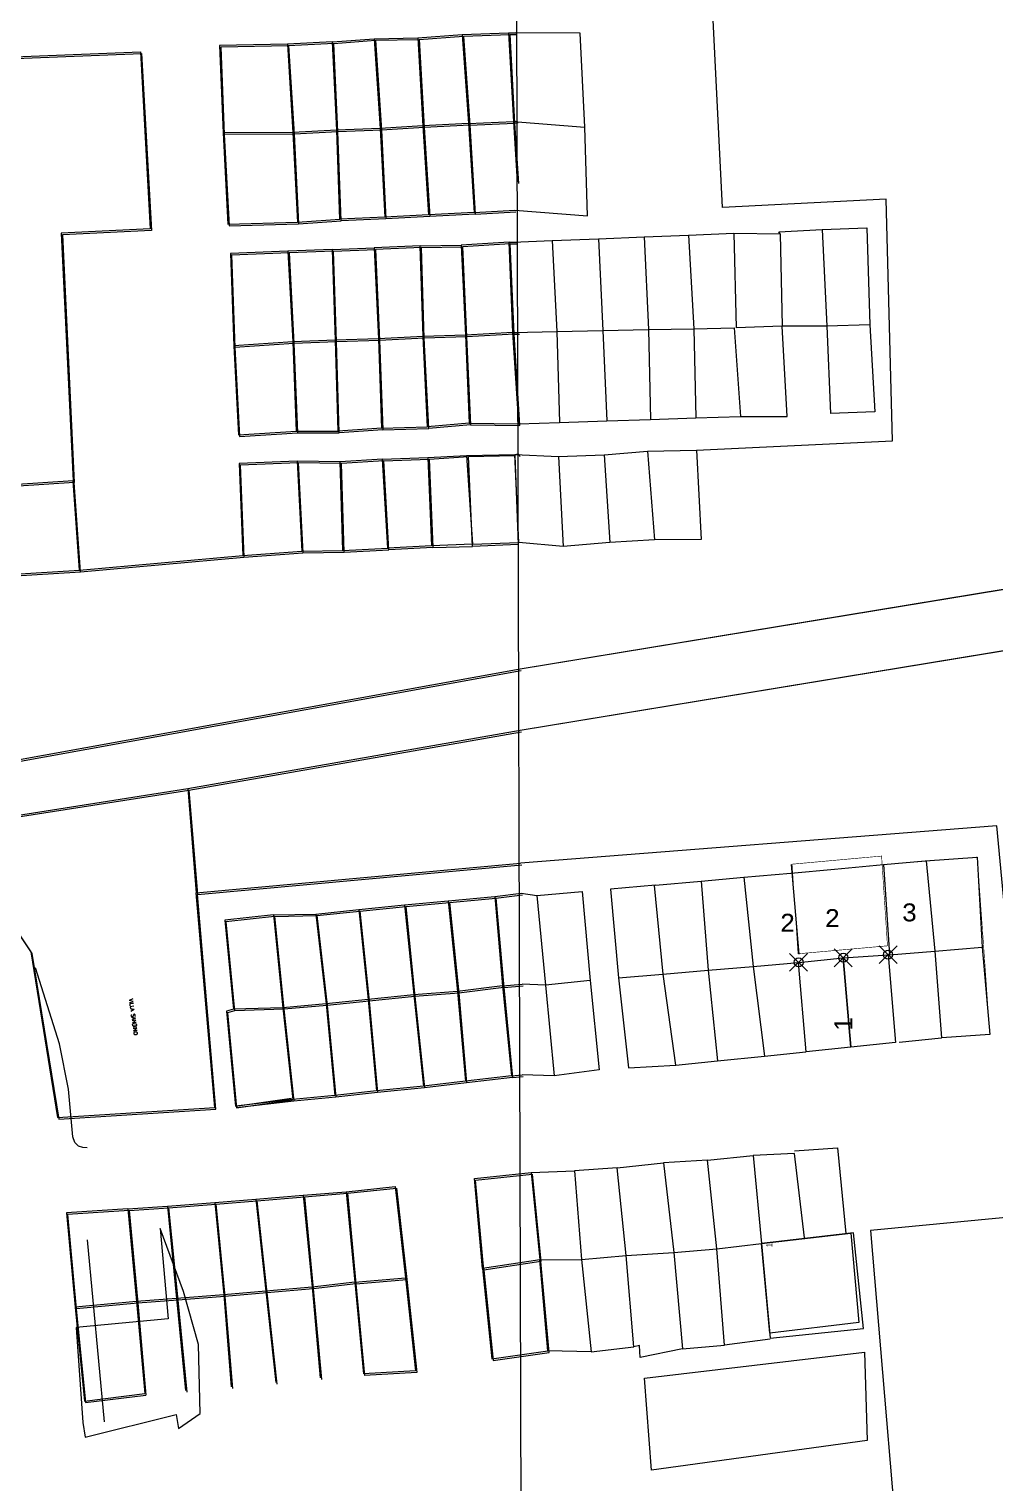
# Model space of a CAD drawing. Header units: millimetres. Extents: x 605783 to 618866, y 1302882 to 1321803.
# Drawn here: x 618338.7 to 618499.9, y 1320078 to 1320320.8 of the extents above; entities that cross this region are included whole.
import ezdxf
from ezdxf.enums import TextEntityAlignment as Align

# ---------------------------------------------------------------- set-up
doc = ezdxf.new("R2010")
doc.units = ezdxf.units.MM
doc.header["$PDMODE"] = 35
doc.header["$PDSIZE"] = 1.5
for name, color, linetype in [('16', 7, 'Continuous'), ('2', 7, 'Continuous'), ('6', 7, 'Continuous'), ('CALLE', 7, 'Continuous'), ('CVL_CUADCON_LIN', 8, 'Continuous'), ('CVL_CUADCON_TIT', 1, 'Continuous'), ('CVL_PUNTO', 250, 'Continuous'), ('CVL_PUNTO_NUM', 2, 'Continuous'), ('GENERAL', 7, 'Continuous')]:
    doc.layers.add(name, color=color, linetype=linetype)
doc.layers.add('Nivel 2', color=7, linetype='Continuous', lineweight=0)
doc.layers.add('Nivel 6', color=7, linetype='Continuous', lineweight=0)
doc.styles.add('MONOTXT4', font='Monotxt4.shx')
doc.styles.get("Standard").update_dxf_attribs({"font": 'TCCM____.TTF'})
doc.styles.add('Style-Txt', font='txt_____.ttf')

msp = doc.modelspace()

# ---------------------------------------------------------------- linework, layer by layer
at = {"layer": '16', "color": 1, "lineweight": 5}
msp.add_line((618421.438, 1319861.621), (618420.117, 1320322.467), dxfattribs=at)
at = {"layer": '2', "color": 1, "lineweight": 5}
for p, q in [((618389.33, 1320318.654), (618381.803, 1320318.283)), ((618389.33, 1320318.654), (618396.297, 1320319.177)), ((618390.026, 1320303.892), (618389.33, 1320318.654)), ((618396.297, 1320319.177), (618403.57, 1320319.293)), ((618396.297, 1320319.177), (618397.299, 1320304.161)), ((618403.57, 1320319.293), (618410.994, 1320319.868)), ((618403.57, 1320319.293), (618404.418, 1320304.633)), ((618410.994, 1320319.868), (618418.725, 1320320.137)), ((618410.994, 1320319.868), (618412.047, 1320305.004)), ((618381.803, 1320318.283), (618382.702, 1320303.521)), ((618397.299, 1320304.161), (618390.026, 1320303.892)), ((618404.418, 1320304.633), (618397.299, 1320304.161)), ((618397.299, 1320304.161), (618398.045, 1320289.347)), ((618412.047, 1320305.004), (618404.418, 1320304.633)), ((618404.418, 1320304.633), (618405.369, 1320289.769)), ((618412.047, 1320305.004), (618419.523, 1320305.324)), ((618412.047, 1320305.004), (618412.946, 1320290.14)), ((618382.702, 1320303.521), (618371.055, 1320303.447)), ((618390.026, 1320303.892), (618382.702, 1320303.521)), ((618382.702, 1320303.521), (618383.45, 1320288.555)), ((618390.569, 1320289.027), (618390.026, 1320303.892)), ((618405.369, 1320289.769), (618398.045, 1320289.347)), ((618412.946, 1320290.14), (618405.369, 1320289.769)), ((618383.45, 1320288.555), (618390.569, 1320289.027)), ((618398.045, 1320289.347), (618390.569, 1320289.027)), ((618463.839, 1320286.918), (618471.107, 1320287.3)), ((618471.107, 1320287.3), (618471.846, 1320271.15)), ((618403.957, 1320284.573), (618396.277, 1320284.253)), ((618403.957, 1320284.573), (618410.823, 1320284.688)), ((618404.45, 1320269.454), (618403.957, 1320284.573)), ((618418.807, 1320285.213), (618410.823, 1320284.688)), ((618410.823, 1320284.688), (618411.519, 1320269.671)), ((618425.986, 1320285.457), (618433.759, 1320285.775)), ((618433.759, 1320285.775), (618441.37, 1320286.086)), ((618433.759, 1320285.775), (618434.468, 1320270.418)), ((618441.37, 1320286.086), (618448.747, 1320286.387)), ((618441.37, 1320286.086), (618442.098, 1320270.583)), ((618448.747, 1320286.387), (618456.319, 1320286.696)), ((618448.747, 1320286.387), (618449.625, 1320270.745)), ((618456.319, 1320286.696), (618456.739, 1320270.898)), ((618456.319, 1320286.696), (618464.043, 1320286.563)), ((618464.043, 1320286.563), (618463.839, 1320286.918)), ((618464.043, 1320286.563), (618464.424, 1320271.174)), ((618389.31, 1320283.985), (618381.885, 1320283.665)), ((618381.885, 1320283.665), (618382.683, 1320268.546)), ((618389.31, 1320283.985), (618396.277, 1320284.253)), ((618389.803, 1320268.814), (618389.31, 1320283.985)), ((618396.277, 1320284.253), (618396.974, 1320269.032)), ((618419.453, 1320270.094), (618411.519, 1320269.671)), ((618426.789, 1320270.252), (618434.468, 1320270.418)), ((618434.468, 1320270.418), (618442.098, 1320270.583)), ((618434.468, 1320270.418), (618435.109, 1320255.354)), ((618442.098, 1320270.583), (618449.625, 1320270.745)), ((618442.098, 1320270.583), (618442.425, 1320255.593)), ((618449.625, 1320270.745), (618456.395, 1320270.891)), ((618449.625, 1320270.745), (618450.006, 1320255.841)), ((618456.395, 1320270.891), (618457.444, 1320256.084)), ((618464.424, 1320271.174), (618456.739, 1320270.898)), ((618465.212, 1320256.091), (618464.424, 1320271.174)), ((618471.846, 1320271.15), (618464.424, 1320271.174)), ((618479.063, 1320271.38), (618471.846, 1320271.15)), ((618471.846, 1320271.15), (618472.48, 1320256.575)), ((618382.683, 1320268.546), (618372.817, 1320267.865)), ((618389.803, 1320268.814), (618382.683, 1320268.546)), ((618382.683, 1320268.546), (618383.278, 1320253.63)), ((618396.974, 1320269.032), (618389.803, 1320268.814)), ((618390.246, 1320253.644), (618389.803, 1320268.814)), ((618404.45, 1320269.454), (618396.974, 1320269.032)), ((618396.974, 1320269.032), (618397.518, 1320254.116)), ((618411.519, 1320269.671), (618404.45, 1320269.454)), ((618405.198, 1320254.335), (618404.45, 1320269.454)), ((618411.519, 1320269.671), (618412.164, 1320254.96)), ((618435.109, 1320255.354), (618442.425, 1320255.593)), ((618442.425, 1320255.593), (618450.006, 1320255.841)), ((618450.006, 1320255.841), (618457.444, 1320256.084)), ((618457.444, 1320256.084), (618465.212, 1320256.091)), ((618383.278, 1320253.63), (618390.246, 1320253.644)), ((618397.518, 1320254.116), (618390.246, 1320253.644)), ((618397.518, 1320254.116), (618405.198, 1320254.335)), ((618412.164, 1320254.96), (618405.198, 1320254.335)), ((618427.23, 1320255.097), (618435.109, 1320255.354)), ((618383.391, 1320248.641), (618384.189, 1320233.574)), ((618390.614, 1320248.503), (618383.391, 1320248.641)), ((618397.683, 1320248.975), (618390.614, 1320248.503)), ((618391.056, 1320233.689), (618390.614, 1320248.503)), ((618397.683, 1320248.975), (618405.261, 1320249.244)), ((618398.531, 1320234.111), (618397.683, 1320248.975)), ((618405.261, 1320249.244), (618411.719, 1320249.562)), ((618405.261, 1320249.244), (618405.855, 1320234.481)), ((618411.719, 1320249.562), (618412.67, 1320234.749)), ((618420.314, 1320249.834), (618420.467, 1320249.681)), ((618427.049, 1320249.4), (618434.673, 1320249.682)), ((618434.673, 1320249.682), (618441.941, 1320250.267)), ((618434.673, 1320249.682), (618435.612, 1320235.057)), ((618441.941, 1320250.267), (618443.084, 1320235.49)), ((618384.189, 1320233.574), (618391.056, 1320233.689)), ((618391.056, 1320233.689), (618398.531, 1320234.111)), ((618405.855, 1320234.481), (618398.531, 1320234.111)), ((618412.67, 1320234.749), (618405.855, 1320234.481)), ((618435.612, 1320235.057), (618427.837, 1320234.368)), ((618443.084, 1320235.49), (618435.612, 1320235.057)), ((618347.067, 1320230.396), (618374.324, 1320232.842)), ((618324.839, 1320187.639), (618365.158, 1320193.929)), ((618365.158, 1320193.929), (618366.573, 1320176.52)), ((618465.871, 1320179.838), (618473.164, 1320180.498)), ((618465.91, 1320181.262), (618467.172, 1320166.299)), ((618473.164, 1320180.498), (618481.337, 1320181.238)), ((618481.337, 1320181.238), (618488.259, 1320181.864)), ((618481.337, 1320181.238), (618482.328, 1320166.163)), ((618488.428, 1320181.876), (618489.866, 1320166.802)), ((618443.024, 1320177.771), (618444.479, 1320162.954)), ((618443.23, 1320177.789), (618450.862, 1320178.48)), ((618450.862, 1320178.48), (618457.986, 1320179.124)), ((618450.862, 1320178.48), (618452.031, 1320163.594)), ((618457.986, 1320179.124), (618465.871, 1320179.838)), ((618457.986, 1320179.124), (618459.561, 1320164.233)), ((618408.639, 1320175.177), (618416.419, 1320175.905)), ((618416.419, 1320175.905), (618417.726, 1320160.991)), ((618379.449, 1320172.88), (618386.519, 1320172.995)), ((618379.449, 1320172.88), (618381.012, 1320157.355)), ((618386.519, 1320172.995), (618393.689, 1320173.722)), ((618386.519, 1320172.995), (618388.233, 1320157.98)), ((618393.689, 1320173.722), (618401.367, 1320174.552)), ((618393.689, 1320173.722), (618395.25, 1320158.707)), ((618401.367, 1320174.552), (618408.639, 1320175.177)), ((618401.367, 1320174.552), (618402.878, 1320159.485)), ((618408.639, 1320175.177), (618410.201, 1320160.059)), ((618482.328, 1320166.163), (618489.866, 1320166.802)), ((618489.866, 1320166.802), (618497.788, 1320167.473)), ((618489.866, 1320166.802), (618490.982, 1320152.305)), ((618444.479, 1320162.954), (618452.031, 1320163.594)), ((618452.031, 1320163.594), (618459.561, 1320164.233)), ((618452.031, 1320163.594), (618453.624, 1320148.453)), ((618459.561, 1320164.233), (618467.133, 1320164.875)), ((618459.561, 1320164.233), (618461.444, 1320149.259)), ((618417.726, 1320160.991), (618410.201, 1320160.059)), ((618432.328, 1320161.902), (618424.857, 1320161.113)), ((618437.054, 1320162.325), (618444.479, 1320162.954)), ((618444.479, 1320162.954), (618446.592, 1320147.73)), ((618395.25, 1320158.707), (618388.233, 1320157.98)), ((618402.878, 1320159.485), (618395.25, 1320158.707)), ((618395.25, 1320158.707), (618396.659, 1320143.487)), ((618410.201, 1320160.059), (618402.878, 1320159.485)), ((618402.878, 1320159.485), (618404.49, 1320144.266)), ((618410.201, 1320160.059), (618411.507, 1320145.094)), ((618381.012, 1320157.355), (618372.773, 1320157.085)), ((618388.233, 1320157.98), (618381.012, 1320157.355)), ((618381.012, 1320157.355), (618382.675, 1320142.035)), ((618388.233, 1320157.98), (618389.693, 1320142.71)), ((618453.624, 1320148.453), (618461.444, 1320149.259)), ((618461.444, 1320149.259), (618468.33, 1320149.969)), ((618446.634, 1320147.732), (618453.624, 1320148.453)), ((618404.49, 1320144.266), (618396.659, 1320143.487)), ((618411.507, 1320145.094), (618404.49, 1320144.266)), ((618419.185, 1320145.975), (618411.507, 1320145.094)), ((618382.675, 1320142.035), (618373.116, 1320140.896)), ((618389.693, 1320142.71), (618382.675, 1320142.035)), ((618396.659, 1320143.487), (618389.693, 1320142.71)), ((618451.947, 1320131.903), (618444.577, 1320131.47)), ((618451.947, 1320131.903), (618459.57, 1320132.693)), ((618453.496, 1320117.077), (618451.947, 1320131.903)), ((618466.482, 1320133.023), (618459.57, 1320132.693)), ((618459.57, 1320132.693), (618460.965, 1320117.989)), ((618468.115, 1320118.91), (618466.482, 1320133.023)), ((618436.852, 1320130.629), (618429.737, 1320130.096)), ((618429.737, 1320130.096), (618430.88, 1320115.319)), ((618436.852, 1320130.629), (618444.577, 1320131.47)), ((618438.351, 1320115.956), (618436.852, 1320130.629)), ((618444.577, 1320131.47), (618446.33, 1320116.492)), ((618361.762, 1320124.226), (618369.644, 1320124.802)), ((618369.644, 1320124.802), (618376.509, 1320125.375)), ((618369.644, 1320124.802), (618371.156, 1320109.379)), ((618376.509, 1320125.375), (618384.442, 1320126.052)), ((618376.509, 1320125.375), (618378.173, 1320110.003)), ((618384.442, 1320126.052), (618391.613, 1320126.626)), ((618384.442, 1320126.052), (618385.903, 1320110.68)), ((618391.613, 1320126.626), (618393.022, 1320111.509)), ((618355.151, 1320123.755), (618361.762, 1320124.226)), ((618355.151, 1320123.755), (618356.612, 1320108.281)), ((618361.762, 1320124.226), (618363.273, 1320108.803)), ((618446.33, 1320116.492), (618453.496, 1320117.077)), ((618453.496, 1320117.077), (618460.958, 1320117.967)), ((618454.794, 1320100.98), (618453.496, 1320117.077)), ((618430.88, 1320115.319), (618438.351, 1320115.956)), ((618430.88, 1320115.319), (618432.481, 1320099.883)), ((618438.351, 1320115.956), (618446.33, 1320116.492)), ((618439.647, 1320100.722), (618438.351, 1320115.956)), ((618446.33, 1320116.492), (618447.78, 1320100.396)), ((618393.022, 1320111.509), (618401.514, 1320112.238)), ((618378.173, 1320110.003), (618371.156, 1320109.379)), ((618385.903, 1320110.68), (618378.173, 1320110.003)), ((618378.173, 1320110.003), (618379.837, 1320094.734)), ((618393.022, 1320111.509), (618385.903, 1320110.68)), ((618385.903, 1320110.68), (618387.261, 1320095.512)), ((618393.022, 1320111.509), (618394.482, 1320096.188)), ((618356.612, 1320108.281), (618346.339, 1320107.345)), ((618363.273, 1320108.803), (618356.612, 1320108.281)), ((618356.612, 1320108.281), (618357.97, 1320092.909)), ((618371.156, 1320109.379), (618363.273, 1320108.803)), ((618363.273, 1320108.803), (618364.784, 1320093.431)), ((618371.156, 1320109.379), (618372.412, 1320094.057)), ((618432.481, 1320099.883), (618439.647, 1320100.722)), ((618440.561, 1320100.929), (618439.647, 1320100.722)), ((618440.717, 1320098.948), (618440.561, 1320100.929)), ((618447.78, 1320100.396), (618440.717, 1320098.948)), ((618447.78, 1320100.396), (618454.794, 1320100.98)), ((618462.38, 1320102.019), (618454.794, 1320100.98))]:
    msp.add_line(p, q, dxfattribs=at)
for points in [[(618300.297, 1320242.319), (618296.82, 1320314.605), (618357.24, 1320316.963), (618358.886, 1320287.438), (618344.036, 1320286.696), (618346.015, 1320245.31)], [(618381.803, 1320318.283), (618370.461, 1320318.057), (618371.055, 1320303.447)], [(618371.055, 1320303.447), (618371.854, 1320288.176), (618383.45, 1320288.555)], [(618471.107, 1320287.3), (618478.528, 1320287.581), (618479.063, 1320271.38)], [(618381.885, 1320283.665), (618372.272, 1320283.289), (618372.817, 1320267.865)], [(618479.063, 1320271.38), (618479.9, 1320256.856), (618472.48, 1320256.575)], [(618372.817, 1320267.865), (618373.615, 1320253.001), (618383.278, 1320253.63)], [(618383.391, 1320248.641), (618373.728, 1320248.215), (618374.324, 1320232.842), (618384.189, 1320233.574)], [(618441.941, 1320250.267), (618450.124, 1320250.449), (618450.861, 1320235.518), (618443.084, 1320235.49)], [(618301.857, 1320227.609), (618347.067, 1320230.396), (618346.015, 1320245.31), (618300.297, 1320242.319), (618301.857, 1320227.609)], [(618324.839, 1320187.639), (618338.927, 1320166.691), (618343.417, 1320139.005), (618369.658, 1320140.685), (618366.573, 1320176.52)], [(618488.259, 1320181.864), (618496.95, 1320182.505), (618497.788, 1320167.473)], [(618443.23, 1320177.789), (618435.759, 1320177.152), (618437.054, 1320162.325)], [(618423.409, 1320176.092), (618431.032, 1320176.729), (618432.328, 1320161.902)], [(618379.449, 1320172.88), (618371.314, 1320171.947), (618372.773, 1320157.085)], [(618497.788, 1320167.473), (618499.083, 1320152.9), (618491.052, 1320152.312)], [(618432.328, 1320161.902), (618433.826, 1320146.974), (618426.356, 1320145.982)], [(618437.054, 1320162.325), (618438.756, 1320147.297), (618446.634, 1320147.732)], [(618372.773, 1320157.085), (618371.604, 1320156.777), (618373.116, 1320140.896), (618382.472, 1320142.238)], [(618466.442, 1320133.442), (618473.66, 1320133.925), (618475.005, 1320119.657)], [(618391.613, 1320126.626), (618399.799, 1320127.508), (618401.514, 1320112.238)], [(618536.021, 1320070.038), (618532.362, 1320069.517), (618527.289, 1320124.762), (618479.161, 1320120.117), (618485.122, 1320049.688), (618515.007, 1320052.031), (618515.619, 1320050.662), (618537.777, 1320053.029)], [(618355.151, 1320123.755), (618344.878, 1320123.073), (618346.339, 1320107.345)], [(618401.514, 1320112.238), (618403.178, 1320096.714), (618394.482, 1320096.188)], [(618346.339, 1320107.345), (618347.902, 1320091.668), (618357.97, 1320092.909)], [(618478.127, 1320099.846), (618478.608, 1320085.067), (618442.578, 1320080.111), (618441.434, 1320095.497), (618478.127, 1320099.846)]]:
    msp.add_lwpolyline(points, dxfattribs=at)
at = {"layer": '6', "color": 1, "lineweight": 5}
for p, q in [((618418.725, 1320320.137), (618419.946, 1320320.14)), ((618418.725, 1320320.137), (618419.523, 1320305.324)), ((618419.523, 1320305.324), (618420.133, 1320305.427)), ((618419.523, 1320305.324), (618420.157, 1320295.245)), ((618412.946, 1320290.14), (618419.761, 1320290.56)), ((618418.807, 1320285.213), (618420.079, 1320285.216)), ((618419.453, 1320270.094), (618418.807, 1320285.213)), ((618419.443, 1320285.214), (618425.986, 1320285.457)), ((618425.986, 1320285.457), (618426.789, 1320270.252)), ((618419.453, 1320270.094), (618426.789, 1320270.252)), ((618419.453, 1320270.094), (618420.358, 1320270.102)), ((618420.404, 1320254.874), (618419.453, 1320270.094)), ((618426.789, 1320270.252), (618427.23, 1320255.097)), ((618412.164, 1320254.96), (618420.404, 1320254.874)), ((618420.404, 1320254.874), (618427.23, 1320255.097)), ((618411.719, 1320249.562), (618419.755, 1320249.731)), ((618419.755, 1320249.731), (618420.314, 1320249.834)), ((618420.451, 1320235.019), (618419.755, 1320249.731)), ((618419.755, 1320249.731), (618427.049, 1320249.4)), ((618427.049, 1320249.4), (618427.837, 1320234.368)), ((618420.653, 1320213.943), (618566.75, 1320238.023)), ((618412.67, 1320234.749), (618420.451, 1320235.019)), ((618427.837, 1320234.368), (618420.451, 1320235.019)), ((618420.677, 1320203.71), (618567.58, 1320227.918)), ((618365.158, 1320193.929), (618420.677, 1320203.71)), ((618366.573, 1320176.52), (618420.73, 1320181.462)), ((618416.419, 1320175.905), (618420.843, 1320176.473)), ((618420.843, 1320176.473), (618423.409, 1320176.092)), ((618423.409, 1320176.092), (618424.857, 1320161.113)), ((618417.726, 1320160.991), (618420.98, 1320161.302)), ((618417.726, 1320160.991), (618419.185, 1320145.975)), ((618424.857, 1320161.113), (618420.98, 1320161.302)), ((618424.857, 1320161.113), (618426.356, 1320145.982)), ((618419.185, 1320145.975), (618420.965, 1320146.131)), ((618426.356, 1320145.982), (618420.965, 1320146.131)), ((618413.021, 1320128.806), (618422.479, 1320129.843)), ((618422.479, 1320129.843), (618429.737, 1320130.096)), ((618422.479, 1320129.843), (618423.937, 1320115.235)), ((618414.378, 1320113.79), (618413.021, 1320128.806)), ((618423.937, 1320115.235), (618414.378, 1320113.79)), ((618423.937, 1320115.235), (618430.88, 1320115.319)), ((618425.295, 1320100.066), (618423.937, 1320115.235)), ((618414.378, 1320113.79), (618415.94, 1320098.724)), ((618415.94, 1320098.724), (618425.295, 1320100.066)), ((618432.481, 1320099.883), (618425.295, 1320100.066))]:
    msp.add_line(p, q, dxfattribs=at)
for points in [[(618450.124, 1320250.449), (618482.806, 1320251.99), (618481.773, 1320292.367), (618454.429, 1320290.998), (618452.536, 1320329.036), (618480.084, 1320330.203), (618479.448, 1320346.251)], [(618419.523, 1320305.324), (618431.432, 1320304.375), (618430.694, 1320320.118), (618419.946, 1320320.14)], [(618419.761, 1320290.56), (618431.913, 1320289.596), (618431.432, 1320304.375)], [(618567.58, 1320227.918), (618568.252, 1320220.606), (618554.124, 1320219.183), (618558.318, 1320172.722), (618566.144, 1320173.97), (618567.388, 1320159.447), (618503.453, 1320153.475), (618500.245, 1320187.698), (618420.73, 1320181.462)], [(618324.839, 1320187.639), (618319.175, 1320195.57), (618420.653, 1320213.943)]]:
    msp.add_lwpolyline(points, dxfattribs=at)
at = {"layer": 'CALLE', "color": 1, "lineweight": 5}
for p, q in [((618343.757, 1320151.324), (618339.745, 1320164.01)), ((618345.237, 1320143.74), (618343.757, 1320151.324)), ((618345.953, 1320135.808), (618345.237, 1320143.74)), ((618346.315, 1320134.854), (618345.953, 1320135.808)), ((618346.906, 1320134.248), (618346.315, 1320134.854)), ((618347.611, 1320134.006), (618346.906, 1320134.248)), ((618348.352, 1320133.943), (618347.611, 1320134.006)), ((618351.272, 1320088.188), (618348.42, 1320118.596))]:
    msp.add_line(p, q, dxfattribs=at)
at = {"layer": 'CVL_CUADCON_LIN', "color": 1, "lineweight": 5, "ltscale": 0.5, "const_width": 0.1, "flags": 128}
msp.add_lwpolyline([(618466.061, 1320181.319), (618481, 1320182.672), (618481.985, 1320167.684), (618467.045, 1320166.351)], close=True, dxfattribs=at)
for points in [[(618481.337, 1320181.238), (618496.985, 1320182.508)], [(618496.985, 1320182.508), (618499.083, 1320152.9)]]:
    msp.add_lwpolyline(points, dxfattribs=at)
at = {"layer": 'CVL_CUADCON_TIT', "color": 1, "lineweight": 5, "ltscale": 0.5, "flags": 128}
for points in [[(618468.419, 1320149.978), (618467.145, 1320164.924), (618474.606, 1320165.693), (618475.88, 1320150.747)], [(618475.88, 1320150.747), (618474.606, 1320165.693), (618482.09, 1320166.204), (618483.341, 1320151.513)], [(618347.611, 1320088.085), (618348.02, 1320085.652), (618363.198, 1320089.4), (618363.601, 1320087.103), (618367.235, 1320089.56), (618366.956, 1320101.083), (618364.436, 1320109.982), (618360.542, 1320120.483), (618361.871, 1320105.388), (618346.505, 1320103.944)], [(618462.405, 1320102.159), (618477.965, 1320103.799), (618476.305, 1320119.759), (618460.965, 1320117.989)], [(618460.968, 1320117.973), (618475.868, 1320119.683), (618477.228, 1320104.753), (618462.328, 1320103.013)]]:
    msp.add_lwpolyline(points, close=True, dxfattribs=at)
msp.add_lwpolyline([(618475.88, 1320150.747), (618474.606, 1320165.693), (618482.09, 1320166.204), (618483.341, 1320151.513), (618475.88, 1320150.747)], dxfattribs=at)
at = {"layer": 'CVL_PUNTO', "color": 1, "lineweight": 5, "ltscale": 0.5}
for p in [(618467.145, 1320164.924), (618474.606, 1320165.693), (618482.09, 1320166.204)]:
    msp.add_point(p, dxfattribs=at)
at = {"layer": 'Nivel 2', "color": 1, "lineweight": 5}
for p, q in [((618389.524, 1320318.38), (618396.491, 1320318.903)), ((618396.491, 1320318.903), (618403.764, 1320319.019)), ((618396.491, 1320318.903), (618397.493, 1320303.887)), ((618403.764, 1320319.019), (618411.188, 1320319.594)), ((618403.764, 1320319.019), (618404.612, 1320304.359)), ((618411.188, 1320319.594), (618418.919, 1320319.863)), ((618411.188, 1320319.594), (618412.241, 1320304.73)), ((618389.524, 1320318.38), (618381.997, 1320318.009)), ((618381.997, 1320318.009), (618382.896, 1320303.247)), ((618390.22, 1320303.618), (618389.524, 1320318.38)), ((618404.612, 1320304.359), (618397.493, 1320303.887)), ((618412.241, 1320304.73), (618404.612, 1320304.359)), ((618404.612, 1320304.359), (618405.563, 1320289.495)), ((618412.241, 1320304.73), (618419.717, 1320305.05)), ((618412.241, 1320304.73), (618413.14, 1320289.866)), ((618382.896, 1320303.247), (618371.249, 1320303.173)), ((618390.22, 1320303.618), (618382.896, 1320303.247)), ((618382.896, 1320303.247), (618383.644, 1320288.281)), ((618397.493, 1320303.887), (618390.22, 1320303.618)), ((618390.763, 1320288.753), (618390.22, 1320303.618)), ((618397.493, 1320303.887), (618398.239, 1320289.073)), ((618405.563, 1320289.495), (618398.239, 1320289.073)), ((618413.14, 1320289.866), (618405.563, 1320289.495)), ((618383.644, 1320288.281), (618390.763, 1320288.753)), ((618398.239, 1320289.073), (618390.763, 1320288.753)), ((618463.839, 1320286.918), (618471.107, 1320287.3)), ((618471.107, 1320287.3), (618471.846, 1320271.15)), ((618419.001, 1320284.939), (618411.017, 1320284.414)), ((618425.986, 1320285.457), (618433.759, 1320285.775)), ((618433.759, 1320285.775), (618441.37, 1320286.086)), ((618433.759, 1320285.775), (618434.468, 1320270.418)), ((618441.37, 1320286.086), (618448.747, 1320286.387)), ((618441.37, 1320286.086), (618442.098, 1320270.583)), ((618448.747, 1320286.387), (618456.319, 1320286.696)), ((618448.747, 1320286.387), (618449.625, 1320270.745)), ((618456.319, 1320286.696), (618464.043, 1320286.563)), ((618456.319, 1320286.696), (618456.739, 1320270.898)), ((618464.043, 1320286.563), (618463.839, 1320286.918)), ((618464.043, 1320286.563), (618464.424, 1320271.174)), ((618389.504, 1320283.711), (618382.079, 1320283.391)), ((618382.079, 1320283.391), (618382.877, 1320268.272)), ((618389.504, 1320283.711), (618396.471, 1320283.979)), ((618389.997, 1320268.54), (618389.504, 1320283.711)), ((618404.151, 1320284.299), (618396.471, 1320283.979)), ((618396.471, 1320283.979), (618397.168, 1320268.758)), ((618404.151, 1320284.299), (618411.017, 1320284.414)), ((618404.644, 1320269.18), (618404.151, 1320284.299)), ((618411.017, 1320284.414), (618411.713, 1320269.397)), ((618426.789, 1320270.252), (618434.468, 1320270.418)), ((618434.468, 1320270.418), (618442.098, 1320270.583)), ((618434.468, 1320270.418), (618435.109, 1320255.354)), ((618442.098, 1320270.583), (618449.625, 1320270.745)), ((618442.098, 1320270.583), (618442.425, 1320255.593)), ((618449.625, 1320270.745), (618456.395, 1320270.891)), ((618449.625, 1320270.745), (618450.006, 1320255.841)), ((618456.395, 1320270.891), (618457.444, 1320256.084)), ((618464.424, 1320271.174), (618456.739, 1320270.898)), ((618471.846, 1320271.15), (618464.424, 1320271.174)), ((618465.212, 1320256.091), (618464.424, 1320271.174)), ((618479.063, 1320271.38), (618471.846, 1320271.15)), ((618471.846, 1320271.15), (618472.48, 1320256.575)), ((618382.877, 1320268.272), (618373.011, 1320267.591)), ((618389.997, 1320268.54), (618382.877, 1320268.272)), ((618382.877, 1320268.272), (618383.472, 1320253.356)), ((618397.168, 1320268.758), (618389.997, 1320268.54)), ((618390.44, 1320253.37), (618389.997, 1320268.54)), ((618404.644, 1320269.18), (618397.168, 1320268.758)), ((618397.168, 1320268.758), (618397.712, 1320253.842)), ((618411.713, 1320269.397), (618404.644, 1320269.18)), ((618405.392, 1320254.061), (618404.644, 1320269.18)), ((618419.647, 1320269.82), (618411.713, 1320269.397)), ((618411.713, 1320269.397), (618412.358, 1320254.686)), ((618435.109, 1320255.354), (618442.425, 1320255.593)), ((618442.425, 1320255.593), (618450.006, 1320255.841)), ((618450.006, 1320255.841), (618457.444, 1320256.084)), ((618457.444, 1320256.084), (618465.212, 1320256.091)), ((618383.472, 1320253.356), (618390.44, 1320253.37)), ((618397.712, 1320253.842), (618390.44, 1320253.37)), ((618397.712, 1320253.842), (618405.392, 1320254.061)), ((618412.358, 1320254.686), (618405.392, 1320254.061)), ((618427.23, 1320255.097), (618435.109, 1320255.354)), ((618390.808, 1320248.229), (618383.585, 1320248.367)), ((618383.585, 1320248.367), (618384.383, 1320233.3)), ((618397.877, 1320248.701), (618390.808, 1320248.229)), ((618391.25, 1320233.415), (618390.808, 1320248.229)), ((618397.877, 1320248.701), (618405.455, 1320248.97)), ((618398.725, 1320233.837), (618397.877, 1320248.701)), ((618405.455, 1320248.97), (618412.008, 1320249.375)), ((618405.455, 1320248.97), (618406.049, 1320234.207)), ((618412.008, 1320249.375), (618419.779, 1320249.591)), ((618412.687, 1320234.347), (618412.008, 1320249.375)), ((618419.779, 1320249.591), (618420.304, 1320234.715)), ((618420.508, 1320249.56), (618420.661, 1320249.407)), ((618427.049, 1320249.4), (618434.673, 1320249.682)), ((618434.673, 1320249.682), (618441.941, 1320250.267)), ((618434.673, 1320249.682), (618435.612, 1320235.057)), ((618441.941, 1320250.267), (618443.084, 1320235.49)), ((618391.25, 1320233.415), (618398.725, 1320233.837)), ((618406.049, 1320234.207), (618398.725, 1320233.837)), ((618406.049, 1320234.207), (618412.687, 1320234.347)), ((618420.304, 1320234.715), (618412.687, 1320234.347)), ((618435.612, 1320235.057), (618427.837, 1320234.368)), ((618443.084, 1320235.49), (618435.612, 1320235.057)), ((618384.383, 1320233.3), (618391.25, 1320233.415)), ((618465.871, 1320179.838), (618473.164, 1320180.498)), ((618465.91, 1320181.262), (618467.172, 1320166.299)), ((618473.164, 1320180.498), (618481.337, 1320181.238)), ((618481.337, 1320181.238), (618488.259, 1320181.864)), ((618481.337, 1320181.238), (618482.328, 1320166.163)), ((618488.428, 1320181.876), (618489.866, 1320166.802)), ((618443.024, 1320177.771), (618444.479, 1320162.954)), ((618443.23, 1320177.789), (618450.862, 1320178.48)), ((618450.862, 1320178.48), (618457.986, 1320179.124)), ((618450.862, 1320178.48), (618452.031, 1320163.594)), ((618457.986, 1320179.124), (618465.871, 1320179.838)), ((618457.986, 1320179.124), (618459.561, 1320164.233)), ((618408.833, 1320174.903), (618416.613, 1320175.631)), ((618416.613, 1320175.631), (618417.92, 1320160.717)), ((618386.713, 1320172.721), (618393.883, 1320173.448)), ((618393.883, 1320173.448), (618401.561, 1320174.278)), ((618393.883, 1320173.448), (618395.444, 1320158.433)), ((618401.561, 1320174.278), (618408.833, 1320174.903)), ((618401.561, 1320174.278), (618403.072, 1320159.211)), ((618408.833, 1320174.903), (618410.395, 1320159.785)), ((618379.643, 1320172.606), (618386.713, 1320172.721)), ((618379.643, 1320172.606), (618381.206, 1320157.081)), ((618386.713, 1320172.721), (618388.427, 1320157.706)), ((618482.328, 1320166.163), (618489.866, 1320166.802)), ((618489.866, 1320166.802), (618497.788, 1320167.473)), ((618489.866, 1320166.802), (618490.982, 1320152.305)), ((618444.479, 1320162.954), (618452.031, 1320163.594)), ((618452.031, 1320163.594), (618459.561, 1320164.233)), ((618452.031, 1320163.594), (618453.624, 1320148.453)), ((618459.561, 1320164.233), (618467.133, 1320164.875)), ((618459.561, 1320164.233), (618461.444, 1320149.259)), ((618417.92, 1320160.717), (618410.395, 1320159.785)), ((618437.054, 1320162.325), (618444.479, 1320162.954)), ((618444.479, 1320162.954), (618446.592, 1320147.73)), ((618395.444, 1320158.433), (618388.427, 1320157.706)), ((618403.072, 1320159.211), (618395.444, 1320158.433)), ((618395.444, 1320158.433), (618396.853, 1320143.213)), ((618410.395, 1320159.785), (618403.072, 1320159.211)), ((618403.072, 1320159.211), (618404.684, 1320143.992)), ((618410.395, 1320159.785), (618411.701, 1320144.82)), ((618381.206, 1320157.081), (618372.967, 1320156.811)), ((618388.427, 1320157.706), (618381.206, 1320157.081)), ((618381.206, 1320157.081), (618382.869, 1320141.761)), ((618388.427, 1320157.706), (618389.887, 1320142.436)), ((618483.932, 1320151.578), (618490.982, 1320152.305)), ((618453.624, 1320148.453), (618461.444, 1320149.259)), ((618461.444, 1320149.259), (618468.33, 1320149.969)), ((618446.634, 1320147.732), (618453.624, 1320148.453)), ((618404.684, 1320143.992), (618396.853, 1320143.213)), ((618411.701, 1320144.82), (618404.684, 1320143.992)), ((618419.379, 1320145.701), (618411.701, 1320144.82)), ((618382.869, 1320141.761), (618373.31, 1320140.622)), ((618389.887, 1320142.436), (618382.869, 1320141.761)), ((618396.853, 1320143.213), (618389.887, 1320142.436)), ((618451.947, 1320131.903), (618444.577, 1320131.47)), ((618451.947, 1320131.903), (618459.57, 1320132.693)), ((618453.496, 1320117.077), (618451.947, 1320131.903)), ((618466.482, 1320133.023), (618459.57, 1320132.693)), ((618459.57, 1320132.693), (618460.965, 1320117.989)), ((618468.115, 1320118.91), (618466.482, 1320133.023)), ((618436.852, 1320130.629), (618429.737, 1320130.096)), ((618429.737, 1320130.096), (618430.88, 1320115.319)), ((618436.852, 1320130.629), (618444.577, 1320131.47)), ((618438.351, 1320115.956), (618436.852, 1320130.629)), ((618444.577, 1320131.47), (618446.33, 1320116.492)), ((618361.956, 1320123.952), (618369.838, 1320124.528)), ((618369.838, 1320124.528), (618376.703, 1320125.101)), ((618369.838, 1320124.528), (618371.35, 1320109.105)), ((618376.703, 1320125.101), (618384.636, 1320125.778)), ((618376.703, 1320125.101), (618378.367, 1320109.729)), ((618384.636, 1320125.778), (618391.807, 1320126.352)), ((618384.636, 1320125.778), (618386.097, 1320110.406)), ((618391.807, 1320126.352), (618393.216, 1320111.235)), ((618355.345, 1320123.481), (618361.956, 1320123.952)), ((618355.345, 1320123.481), (618356.806, 1320108.007)), ((618361.956, 1320123.952), (618363.467, 1320108.529)), ((618446.33, 1320116.492), (618453.496, 1320117.077)), ((618453.496, 1320117.077), (618460.958, 1320117.967)), ((618454.794, 1320100.98), (618453.496, 1320117.077)), ((618430.88, 1320115.319), (618438.351, 1320115.956)), ((618430.88, 1320115.319), (618432.481, 1320099.883)), ((618438.351, 1320115.956), (618446.33, 1320116.492)), ((618439.647, 1320100.722), (618438.351, 1320115.956)), ((618446.33, 1320116.492), (618447.78, 1320100.396)), ((618378.367, 1320109.729), (618371.35, 1320109.105)), ((618386.097, 1320110.406), (618378.367, 1320109.729)), ((618378.367, 1320109.729), (618380.031, 1320094.46)), ((618393.216, 1320111.235), (618386.097, 1320110.406)), ((618386.097, 1320110.406), (618387.455, 1320095.238)), ((618393.216, 1320111.235), (618401.708, 1320111.964)), ((618393.216, 1320111.235), (618394.676, 1320095.914)), ((618356.806, 1320108.007), (618346.533, 1320107.071)), ((618363.467, 1320108.529), (618356.806, 1320108.007)), ((618356.806, 1320108.007), (618358.164, 1320092.635)), ((618371.35, 1320109.105), (618363.467, 1320108.529)), ((618363.467, 1320108.529), (618364.978, 1320093.157)), ((618371.35, 1320109.105), (618372.606, 1320093.783)), ((618432.481, 1320099.883), (618439.647, 1320100.722)), ((618440.561, 1320100.929), (618439.647, 1320100.722)), ((618440.717, 1320098.948), (618440.561, 1320100.929)), ((618447.78, 1320100.396), (618440.717, 1320098.948)), ((618447.78, 1320100.396), (618454.794, 1320100.98)), ((618462.38, 1320102.019), (618454.794, 1320100.98))]:
    msp.add_line(p, q, dxfattribs=at)
at = {"layer": 'Nivel 2', "color": 1, "lineweight": 5, "flags": 128}
for points in [[(618300.491, 1320242.045), (618297.014, 1320314.331), (618357.434, 1320316.689), (618359.08, 1320287.164), (618344.23, 1320286.422), (618346.209, 1320245.036)], [(618381.997, 1320318.009), (618370.655, 1320317.783), (618371.249, 1320303.173)], [(618371.249, 1320303.173), (618372.048, 1320287.902), (618383.644, 1320288.281)], [(618471.107, 1320287.3), (618478.528, 1320287.581), (618479.063, 1320271.38)], [(618382.079, 1320283.391), (618372.466, 1320283.015), (618373.011, 1320267.591)], [(618479.063, 1320271.38), (618479.9, 1320256.856), (618472.48, 1320256.575)], [(618373.011, 1320267.591), (618373.809, 1320252.727), (618383.472, 1320253.356)], [(618383.585, 1320248.367), (618373.922, 1320247.941), (618374.518, 1320232.568), (618384.383, 1320233.3)], [(618441.941, 1320250.267), (618450.124, 1320250.449), (618450.861, 1320235.518), (618443.084, 1320235.49)], [(618302.051, 1320227.335), (618347.261, 1320230.122), (618346.209, 1320245.036), (618300.491, 1320242.045), (618302.051, 1320227.335)], [(618347.261, 1320230.122), (618374.518, 1320232.568)], [(618325.033, 1320187.365), (618365.352, 1320193.655)], [(618365.352, 1320193.655), (618366.767, 1320176.246)], [(618325.033, 1320187.365), (618339.121, 1320166.417), (618343.611, 1320138.731), (618369.852, 1320140.411), (618366.767, 1320176.246)], [(618488.259, 1320181.864), (618496.95, 1320182.505), (618497.788, 1320167.473)], [(618443.23, 1320177.789), (618435.759, 1320177.152), (618437.054, 1320162.325)], [(618423.409, 1320176.092), (618431.032, 1320176.729), (618432.328, 1320161.902)], [(618379.643, 1320172.606), (618371.508, 1320171.673), (618372.967, 1320156.811)], [(618497.788, 1320167.473), (618499.083, 1320152.9), (618491.052, 1320152.312)], [(618432.328, 1320161.902), (618424.857, 1320161.113)], [(618432.328, 1320161.902), (618433.826, 1320146.974), (618426.356, 1320145.982)], [(618437.054, 1320162.325), (618438.756, 1320147.297), (618446.634, 1320147.732)], [(618372.967, 1320156.811), (618371.798, 1320156.503), (618373.31, 1320140.622), (618382.666, 1320141.964)], [(618466.442, 1320133.442), (618473.66, 1320133.925), (618475.005, 1320119.657)], [(618391.807, 1320126.352), (618399.993, 1320127.234), (618401.708, 1320111.964)], [(618536.021, 1320070.038), (618532.362, 1320069.517), (618527.289, 1320124.762), (618479.161, 1320120.117), (618485.122, 1320049.688), (618515.007, 1320052.031), (618515.619, 1320050.662), (618537.777, 1320053.029)], [(618355.345, 1320123.481), (618345.072, 1320122.799), (618346.533, 1320107.071)], [(618401.708, 1320111.964), (618403.372, 1320096.44), (618394.676, 1320095.914)], [(618346.533, 1320107.071), (618348.096, 1320091.394), (618358.164, 1320092.635)], [(618478.127, 1320099.846), (618478.608, 1320085.067), (618442.578, 1320080.111), (618441.434, 1320095.497), (618478.127, 1320099.846)]]:
    msp.add_lwpolyline(points, dxfattribs=at)
at = {"layer": 'Nivel 6', "color": 1, "lineweight": 5}
for p, q in [((618418.919, 1320319.863), (618420.14, 1320319.866)), ((618418.919, 1320319.863), (618419.717, 1320305.05)), ((618419.717, 1320305.05), (618420.327, 1320305.153)), ((618419.717, 1320305.05), (618420.351, 1320294.971)), ((618413.14, 1320289.866), (618419.955, 1320290.286)), ((618419.001, 1320284.939), (618420.273, 1320284.942)), ((618419.647, 1320269.82), (618419.001, 1320284.939)), ((618419.443, 1320285.214), (618425.986, 1320285.457)), ((618425.986, 1320285.457), (618426.789, 1320270.252)), ((618419.453, 1320270.094), (618426.789, 1320270.252)), ((618426.789, 1320270.252), (618427.23, 1320255.097)), ((618419.647, 1320269.82), (618420.552, 1320269.828)), ((618420.598, 1320254.6), (618419.647, 1320269.82)), ((618412.358, 1320254.686), (618420.598, 1320254.6)), ((618420.404, 1320254.874), (618427.23, 1320255.097)), ((618419.755, 1320249.731), (618427.049, 1320249.4)), ((618427.049, 1320249.4), (618427.837, 1320234.368)), ((618427.837, 1320234.368), (618420.451, 1320235.019)), ((618416.613, 1320175.631), (618421.037, 1320176.199)), ((618417.92, 1320160.717), (618421.174, 1320161.028)), ((618417.92, 1320160.717), (618419.379, 1320145.701)), ((618419.379, 1320145.701), (618421.159, 1320145.857)), ((618413.215, 1320128.532), (618422.673, 1320129.569)), ((618422.479, 1320129.843), (618429.737, 1320130.096)), ((618422.673, 1320129.569), (618424.131, 1320114.961)), ((618414.572, 1320113.516), (618413.215, 1320128.532)), ((618424.131, 1320114.961), (618414.572, 1320113.516)), ((618423.937, 1320115.235), (618430.88, 1320115.319)), ((618425.489, 1320099.792), (618424.131, 1320114.961)), ((618414.572, 1320113.516), (618416.134, 1320098.45)), ((618432.481, 1320099.883), (618425.295, 1320100.066)), ((618416.134, 1320098.45), (618425.489, 1320099.792))]:
    msp.add_line(p, q, dxfattribs=at)
at = {"layer": 'Nivel 6', "color": 1, "lineweight": 5, "flags": 128}
for points in [[(618450.124, 1320250.449), (618482.806, 1320251.99), (618481.773, 1320292.367), (618454.429, 1320290.998), (618452.536, 1320329.036), (618480.084, 1320330.203), (618479.448, 1320346.251)], [(618419.523, 1320305.324), (618431.432, 1320304.375), (618430.694, 1320320.118), (618419.946, 1320320.14)], [(618419.761, 1320290.56), (618431.913, 1320289.596), (618431.432, 1320304.375)], [(618420.653, 1320213.943), (618566.75, 1320238.023)], [(618420.677, 1320203.71), (618567.58, 1320227.918)], [(618567.58, 1320227.918), (618568.252, 1320220.606), (618554.124, 1320219.183), (618558.318, 1320172.722), (618566.144, 1320173.97), (618567.388, 1320159.447), (618503.453, 1320153.475), (618500.245, 1320187.698), (618420.73, 1320181.462)], [(618325.033, 1320187.365), (618319.369, 1320195.296), (618420.847, 1320213.669)], [(618365.352, 1320193.655), (618420.871, 1320203.436)], [(618366.767, 1320176.246), (618420.924, 1320181.188)], [(618420.843, 1320176.473), (618423.409, 1320176.092)], [(618423.409, 1320176.092), (618424.857, 1320161.113)], [(618424.857, 1320161.113), (618420.98, 1320161.302)], [(618424.857, 1320161.113), (618426.356, 1320145.982)], [(618426.356, 1320145.982), (618420.965, 1320146.131)]]:
    msp.add_lwpolyline(points, dxfattribs=at)

# ---------------------------------------------------------------- texts
at = {"layer": 'CVL_CUADCON_TIT', "color": 1, "lineweight": 5, "ltscale": 0.5}
msp.add_text('1', height=3, rotation=90, dxfattribs=at).set_placement((618476.995, 1320153.532), align=Align.BOTTOM_LEFT)
msp.add_text('1', height=1, rotation=90, dxfattribs=at).set_placement((618461.743, 1320117.342), align=Align.TOP_LEFT)
at = {"layer": 'CVL_PUNTO_NUM', "color": 1, "lineweight": 5, "ltscale": 0.5, "style": 'MONOTXT4'}
for s, p in [('2', (618463.997, 1320170.037)), ('2', (618463.998, 1320170.033)), ('2', (618471.476, 1320170.812)), ('3', (618484.346, 1320171.764))]:
    msp.add_text(s, height=3, dxfattribs=at).set_placement(p)
at = {"layer": 'GENERAL', "color": 1, "lineweight": 5, "insert": (618356.078, 1320155.8), "char_height": 0.625, "attachment_point": 5, "rotation": 278.08938, "line_spacing_factor": 0.722892, "style": 'Style-Txt'}
msp.add_mtext('VILLA SANDINO', dxfattribs=at)

doc.saveas('drawing.dxf')
